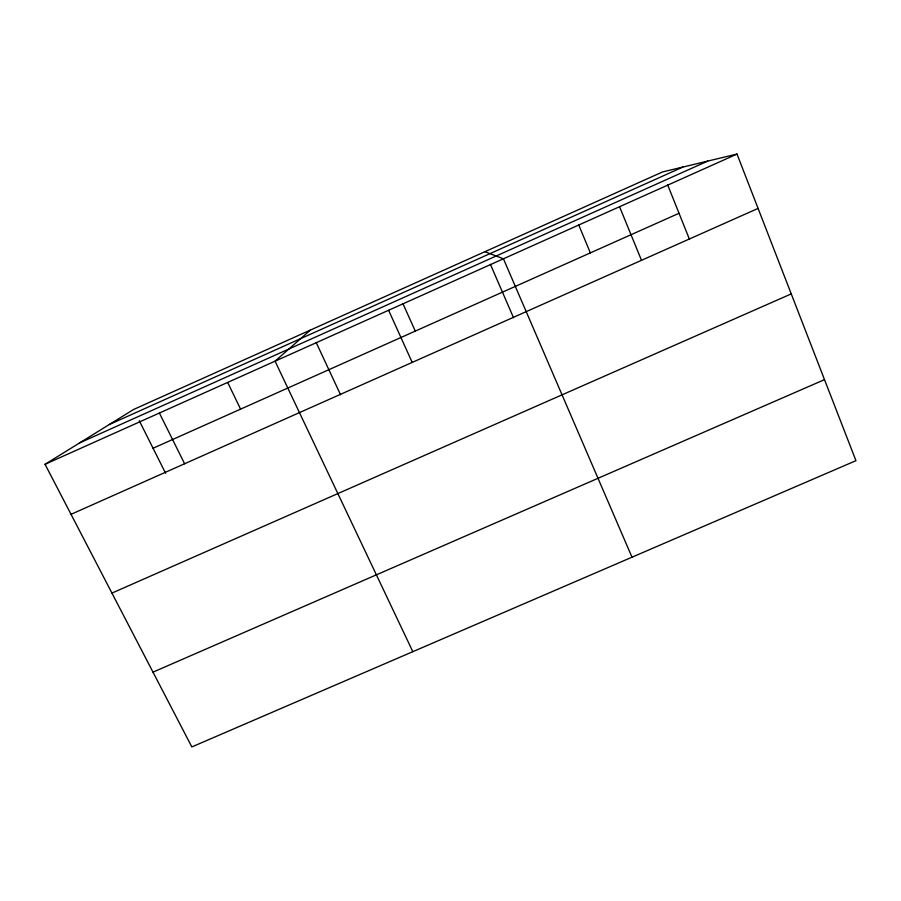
<?xml version="1.0" encoding="UTF-8"?>
<svg xmlns="http://www.w3.org/2000/svg" width="901" height="901" viewBox="0 0 901 901"><rect width="100%" height="100%" fill="white"/><g stroke="black" fill="none" stroke-linecap="round" stroke-linejoin="round"><path stroke-width="1.35" d="M310.383 330.081L275.064 361.177L412.827 651.671M45.05 464.297L133.652 409.448L662.483 171.956L737.007 154.071L855.95 460.67L191.834 746.929L45.05 464.297L737.007 154.071M109.359 424.495L682.8 167.079M79.693 442.853L707.724 161.099M153.069 448.236L679.027 213.278M71.033 514.325L758.09 208.401M111.938 593.083L791.258 293.895M153.001 672.146L824.516 379.636M484.918 251.706L503.434 258.79L632.006 557.201M139.283 420.711L165.604 473.284M159.398 413.03L184.604 463.756M227.75 382.587L240.578 409.144M316.161 342.459L340.555 394.773M388.613 310.271L412.207 362.416M402.905 303.569L415.282 331.095M490.403 264.342L513.536 317.749M578.645 224.777L590.358 252.888M619.561 206.723L641.501 260.321M667.652 184.874L689.502 239.407"/></g></svg>
